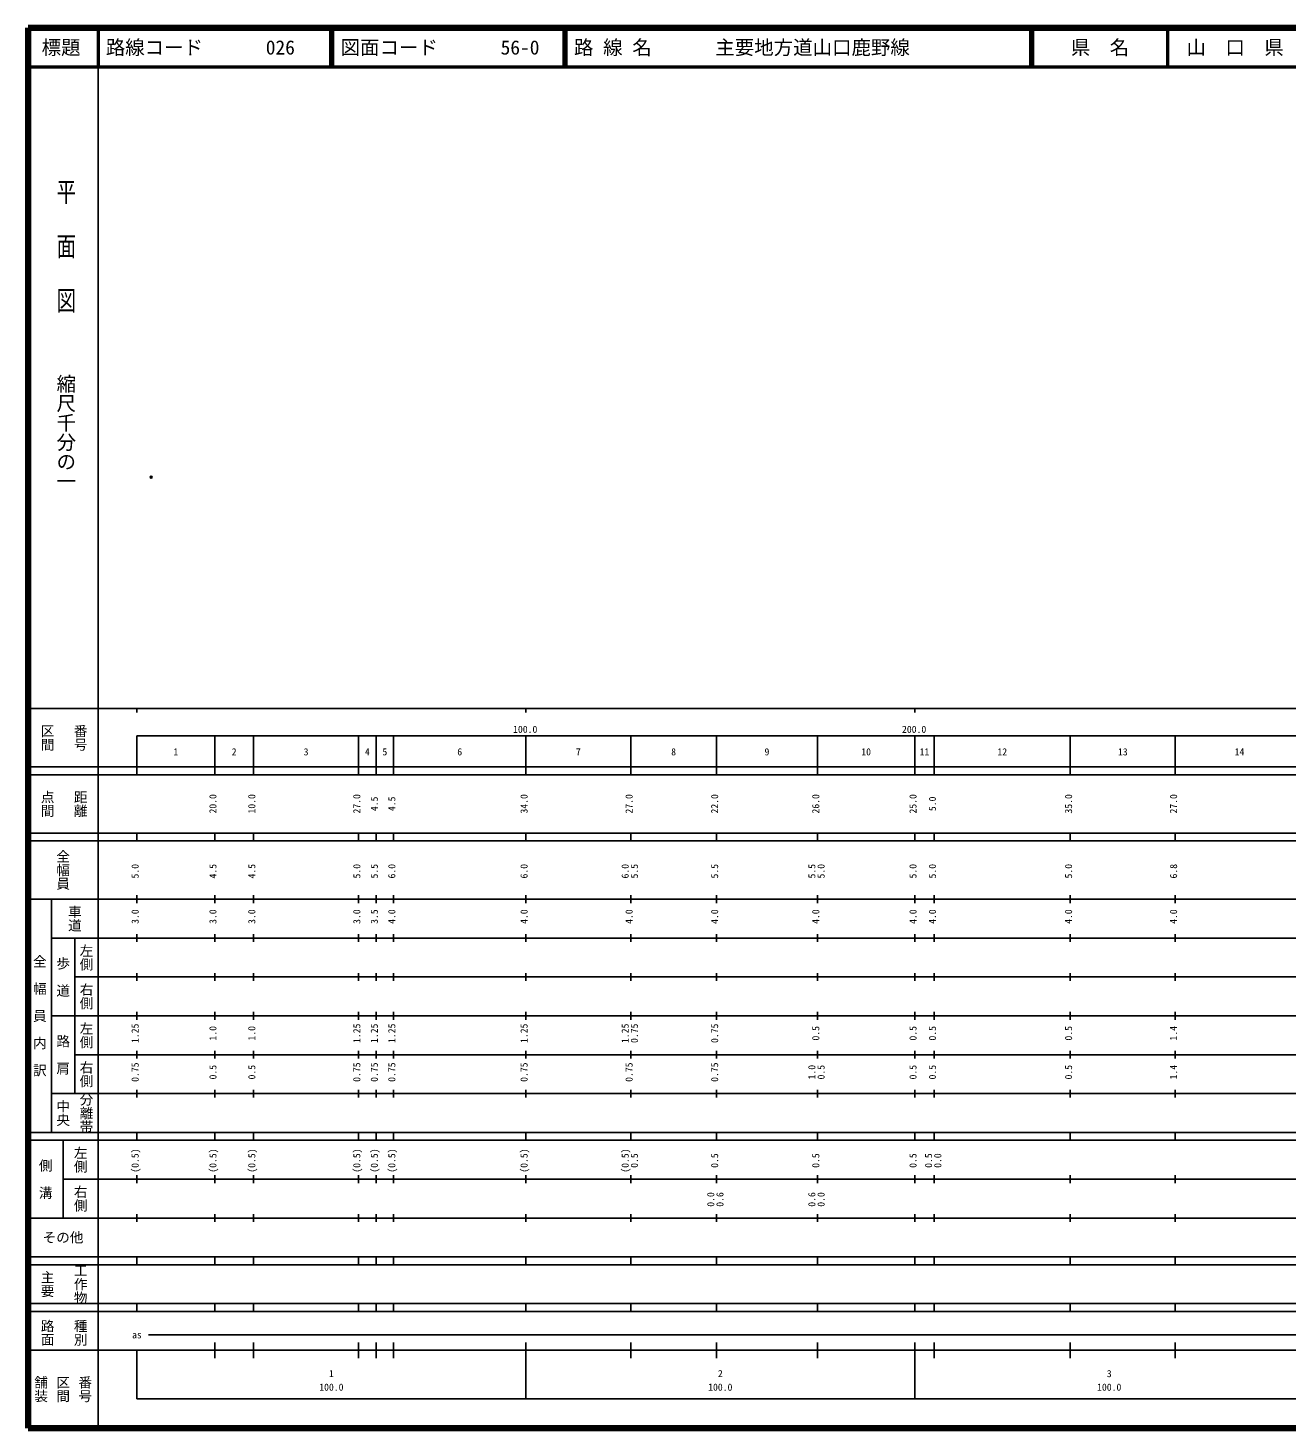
# Model space of a CAD drawing. Units: millimetres on the paper. Extents: x 40 to 680, y 20 to 380.
# Drawn here: x 40 to 363.7, y 20 to 380 of the extents above; entities that cross this region are included whole.
import ezdxf
from ezdxf.enums import TextEntityAlignment as Align

# ---------------------------------------------------------------- set-up
doc = ezdxf.new("R2010")
doc.units = ezdxf.units.MM
doc.header["$PDMODE"] = 32
doc.header["$PDSIZE"] = 0.5
doc.layers.add('M-OTRS', color=6, linetype='Continuous')
doc.layers.add('M-TTL-TXT', color=7, linetype='Continuous')
for name, color, linetype, lineweight in [('M-TTL', 2, 'Continuous', 140), ('M-TTL-BAND', 7, 'Continuous', 25), ('M-TTL-LINE', 7, 'Continuous', 50)]:
    doc.layers.add(name, color=color, linetype=linetype, lineweight=lineweight)
doc.styles.add('@ＭＳ ゴシック', font='')
doc.styles.add('ＭＳ ゴシック', font='')
doc.styles.get('@ＭＳ ゴシック').set_extended_font_data('@MS Gothic')
doc.styles.get('ＭＳ ゴシック').set_extended_font_data('MS Gothic')

msp = doc.modelspace()

# ---------------------------------------------------------------- linework, layer by layer
at = {"layer": 'M-OTRS'}
msp.add_point((71.671, 264.465), dxfattribs=at)
at = {"layer": 'M-TTL'}
for p, q in [((40, 380), (40, 20)), ((680, 380), (40, 380)), ((40, 20), (680, 20))]:
    msp.add_line(p, q, dxfattribs=at)
at = {"layer": 'M-TTL-BAND'}
for p, q in [((58, 370), (58, 20)), ((40, 205), (579, 205)), ((68, 205), (68, 204)), ((168, 205), (168, 204)), ((268, 205), (268, 204)), ((68, 198), (579, 198)), ((68, 198), (68, 188)), ((88, 188), (88, 198)), ((98, 188), (98, 198)), ((125, 188), (125, 198)), ((129.5, 188), (129.5, 198)), ((134, 188), (134, 198)), ((168, 188), (168, 198)), ((195, 188), (195, 198)), ((217, 188), (217, 198)), ((243, 188), (243, 198)), ((268, 188), (268, 198)), ((273, 188), (273, 198)), ((308, 188), (308, 198)), ((335, 188), (335, 198)), ((40, 190), (579, 190)), ((40, 188), (579, 188)), ((40, 173), (579, 173)), ((68, 171), (68, 173)), ((88, 171), (88, 173)), ((98, 171), (98, 173)), ((125, 171), (125, 173)), ((129.5, 171), (129.5, 173)), ((134, 171), (134, 173)), ((168, 171), (168, 173)), ((195, 171), (195, 173)), ((217, 171), (217, 173)), ((243, 171), (243, 173)), ((268, 171), (268, 173)), ((273, 171), (273, 173)), ((308, 171), (308, 173)), ((335, 171), (335, 173)), ((40, 171), (579, 171)), ((40, 156), (579, 156)), ((46, 96), (46, 156)), ((68, 155), (68, 157)), ((88, 155), (88, 157)), ((98, 155), (98, 157)), ((125, 155), (125, 157)), ((129.5, 155), (129.5, 157)), ((134, 155), (134, 157)), ((168, 155), (168, 157)), ((195, 155), (195, 157)), ((217, 155), (217, 157)), ((243, 155), (243, 157)), ((268, 155), (268, 157)), ((273, 155), (273, 157)), ((308, 155), (308, 157)), ((335, 155), (335, 157)), ((46, 146), (579, 146)), ((52, 146), (52, 106)), ((68, 145), (68, 147)), ((88, 145), (88, 147)), ((98, 145), (98, 147)), ((125, 145), (125, 147)), ((129.5, 145), (129.5, 147)), ((134, 145), (134, 147)), ((168, 145), (168, 147)), ((195, 145), (195, 147)), ((217, 145), (217, 147)), ((243, 145), (243, 147)), ((268, 145), (268, 147)), ((273, 145), (273, 147)), ((308, 145), (308, 147)), ((335, 145), (335, 147)), ((68, 135), (68, 137)), ((88, 135), (88, 137)), ((98, 135), (98, 137)), ((125, 135), (125, 137)), ((129.5, 135), (129.5, 137)), ((134, 135), (134, 137)), ((168, 135), (168, 137)), ((195, 135), (195, 137)), ((217, 135), (217, 137)), ((243, 135), (243, 137)), ((268, 135), (268, 137)), ((273, 135), (273, 137)), ((308, 135), (308, 137)), ((335, 135), (335, 137)), ((52, 136), (579, 136)), ((46, 126), (579, 126)), ((68, 125), (68, 127)), ((88, 125), (88, 127)), ((98, 125), (98, 127)), ((125, 125), (125, 127)), ((129.5, 125), (129.5, 127)), ((134, 125), (134, 127)), ((168, 125), (168, 127)), ((195, 125), (195, 127)), ((217, 125), (217, 127)), ((243, 125), (243, 127)), ((268, 125), (268, 127)), ((273, 125), (273, 127)), ((308, 125), (308, 127)), ((335, 125), (335, 127)), ((52, 116), (579, 116)), ((68, 115), (68, 117)), ((88, 115), (88, 117)), ((98, 115), (98, 117)), ((125, 115), (125, 117)), ((129.5, 115), (129.5, 117)), ((134, 115), (134, 117)), ((168, 115), (168, 117)), ((195, 115), (195, 117)), ((217, 115), (217, 117)), ((243, 115), (243, 117)), ((268, 115), (268, 117)), ((273, 115), (273, 117)), ((308, 115), (308, 117)), ((335, 115), (335, 117)), ((46, 106), (579, 106)), ((68, 105), (68, 107)), ((88, 105), (88, 107)), ((98, 105), (98, 107)), ((125, 105), (125, 107)), ((129.5, 105), (129.5, 107)), ((134, 105), (134, 107)), ((168, 105), (168, 107)), ((195, 105), (195, 107)), ((217, 105), (217, 107)), ((243, 105), (243, 107)), ((268, 105), (268, 107)), ((273, 105), (273, 107)), ((308, 105), (308, 107)), ((335, 105), (335, 107)), ((40, 96), (579, 96)), ((40, 94), (579, 94)), ((49, 94), (49, 74)), ((68, 94), (68, 96)), ((88, 94), (88, 96)), ((98, 94), (98, 96)), ((125, 94), (125, 96)), ((129.5, 94), (129.5, 96)), ((134, 94), (134, 96)), ((168, 94), (168, 96)), ((195, 94), (195, 96)), ((217, 94), (217, 96)), ((243, 94), (243, 96)), ((268, 94), (268, 96)), ((273, 94), (273, 96)), ((308, 94), (308, 96)), ((335, 94), (335, 96)), ((49, 84), (579, 84)), ((68, 83), (68, 85)), ((88, 83), (88, 85)), ((98, 83), (98, 85)), ((125, 83), (125, 85)), ((129.5, 83), (129.5, 85)), ((134, 83), (134, 85)), ((168, 83), (168, 85)), ((195, 83), (195, 85)), ((217, 83), (217, 85)), ((243, 83), (243, 85)), ((268, 83), (268, 85)), ((273, 83), (273, 85)), ((308, 83), (308, 85)), ((335, 83), (335, 85)), ((40, 74), (579, 74)), ((68, 73), (68, 75)), ((88, 73), (88, 75)), ((98, 73), (98, 75)), ((125, 73), (125, 75)), ((129.5, 73), (129.5, 75)), ((134, 73), (134, 75)), ((168, 73), (168, 75)), ((195, 73), (195, 75)), ((217, 73), (217, 75)), ((243, 73), (243, 75)), ((268, 73), (268, 75)), ((273, 73), (273, 75)), ((308, 73), (308, 75)), ((335, 73), (335, 75)), ((40, 64), (579, 64)), ((40, 62), (579, 62)), ((68, 62), (68, 64)), ((88, 62), (88, 64)), ((98, 62), (98, 64)), ((125, 62), (125, 64)), ((129.5, 62), (129.5, 64)), ((134, 62), (134, 64)), ((168, 62), (168, 64)), ((195, 62), (195, 64)), ((217, 62), (217, 64)), ((243, 62), (243, 64)), ((268, 62), (268, 64)), ((273, 62), (273, 64)), ((308, 62), (308, 64)), ((335, 62), (335, 64)), ((40, 52), (579, 52)), ((68, 50), (68, 52)), ((88, 50), (88, 52)), ((98, 50), (98, 52)), ((125, 50), (125, 52)), ((129.5, 50), (129.5, 52)), ((134, 50), (134, 52)), ((168, 50), (168, 52)), ((195, 50), (195, 52)), ((217, 50), (217, 52)), ((243, 50), (243, 52)), ((268, 50), (268, 52)), ((273, 50), (273, 52)), ((308, 50), (308, 52)), ((335, 50), (335, 52)), ((40, 50), (579, 50)), ((71, 44), (565, 44)), ((40, 40), (579, 40)), ((68, 40), (68, 27.5)), ((88, 38), (88, 42)), ((98, 38), (98, 42)), ((125, 38), (125, 42)), ((129.5, 38), (129.5, 42)), ((134, 38), (134, 42)), ((168, 27.5), (168, 42)), ((195, 38), (195, 42)), ((217, 38), (217, 42)), ((243, 38), (243, 42)), ((268, 27.5), (268, 42)), ((273, 38), (273, 42)), ((308, 38), (308, 42)), ((335, 38), (335, 42)), ((68, 27.5), (579, 27.5))]:
    msp.add_line(p, q, dxfattribs=at)
at = {"layer": 'M-TTL-LINE'}
for p, q in [((58, 380), (58, 370)), ((117.75, 380), (117.75, 370)), ((118.25, 380), (118.25, 370)), ((177.75, 380), (177.75, 370)), ((178.25, 380), (178.25, 370)), ((297.75, 380), (297.75, 370)), ((298.25, 380), (298.25, 370)), ((333, 380), (333, 370)), ((40, 370), (680, 370))]:
    msp.add_line(p, q, dxfattribs=at)

# ---------------------------------------------------------------- texts
at = {"layer": 'M-TTL-BAND', "style": '@ＭＳ ゴシック', "width": 1.4}
msp.add_text('平  面  図', height=3.666, rotation=270, dxfattribs=at).set_placement((49.777, 306.475), align=Align.MIDDLE_RIGHT)
at = {"layer": 'M-TTL-BAND', "style": '@ＭＳ ゴシック'}
msp.add_text('縮尺千分の一', height=3.666, rotation=270, dxfattribs=at).set_placement((49.777, 261.03), align=Align.MIDDLE_RIGHT)
for s, p in [('区間', (45, 197.5)), ('番号', (53.5, 197.5)), ('点間', (45, 180.5)), ('距離', (53.5, 180.5)), ('全幅員', (49, 163.5)), ('車道', (52, 151)), ('左側', (55, 141)), ('全\u3000幅\u3000員\u3000内\u3000訳', (43, 126)), ('歩\u3000道', (49, 136)), ('右側', (55, 131)), ('左側', (55, 121)), ('路\u3000肩', (49, 116)), ('右側', (55, 111)), ('分離帯', (55, 101)), ('中央', (49, 101)), ('左側', (53.5, 89)), ('側\u3000溝', (44.5, 84)), ('右側', (53.5, 79)), ('工作物', (53.5, 57)), ('主要', (45, 57)), ('路面', (45, 44.5)), ('種別', (53.5, 44.5)), ('舗装', (43.333, 30)), ('区間', (49, 30)), ('番号', (54.667, 30))]:
    msp.add_text(s, height=2.566, rotation=270, dxfattribs=at).set_placement(p, align=Align.MIDDLE_CENTER)
at = {"layer": 'M-TTL-BAND', "style": 'ＭＳ ゴシック'}
for s, p in [('100.0', (167.844, 198.195)), ('200.0', (267.844, 198.195)), ('1', (78, 192.405)), ('2', (93, 192.405)), ('3', (111.5, 192.405)), ('4', (127.25, 192.405)), ('5', (131.75, 192.405)), ('6', (151, 192.405)), ('7', (181.5, 192.405)), ('8', (206, 192.405)), ('9', (230, 192.405)), ('10', (255.5, 192.405)), ('11', (270.5, 192.405)), ('12', (290.5, 192.405)), ('13', (321.5, 192.405)), ('14', (351.5, 192.405)), ('as', (68, 42.5)), ('1', (118, 32.523)), ('2', (218, 32.523)), ('3', (318, 32.523)), ('100.0', (118, 29.033)), ('100.0', (218, 29.033)), ('100.0', (318, 29.033))]:
    msp.add_text(s, height=1.833, dxfattribs=at).set_placement(p, align=Align.BOTTOM_CENTER)
for s, p in [('20.0', (89, 180.5)), ('10.0', (99, 180.5)), ('27.0', (126, 180.5)), ('4.5', (130.5, 180.5)), ('4.5', (135, 180.5)), ('34.0', (169, 180.5)), ('27.0', (196, 180.5)), ('22.0', (218, 180.5)), ('26.0', (244, 180.5)), ('25.0', (269, 180.5)), ('5.0', (274, 180.5)), ('35.0', (309, 180.5)), ('27.0', (336, 180.5)), ('5.0', (69, 163.174)), ('4.5', (89, 163.174)), ('4.5', (99, 163.174)), ('5.0', (126, 163.174)), ('5.5', (130.5, 163.174)), ('6.0', (135, 163.174)), ('6.0', (169, 163.174)), ('6.0', (195, 163.174)), ('5.5', (197.37, 163.174)), ('5.5', (218, 163.174)), ('5.5', (243, 163.174)), ('5.0', (245.37, 163.174)), ('5.0', (269, 163.174)), ('5.0', (274, 163.174)), ('5.0', (309, 163.174)), ('6.8', (336, 163.174)), ('3.0', (69, 151.5)), ('3.0', (89, 151.5)), ('3.0', (99, 151.5)), ('3.0', (126, 151.5)), ('3.5', (130.5, 151.5)), ('4.0', (135, 151.5)), ('4.0', (169, 151.5)), ('4.0', (196, 151.5)), ('4.0', (218, 151.5)), ('4.0', (244, 151.5)), ('4.0', (269, 151.5)), ('4.0', (274, 151.5)), ('4.0', (309, 151.5)), ('4.0', (336, 151.5)), ('1.25', (69, 121.5)), ('1.0', (89, 121.5)), ('1.0', (99, 121.5)), ('1.25', (126, 121.5)), ('1.25', (130.5, 121.5)), ('1.25', (135, 121.5)), ('1.25', (169, 121.5)), ('1.25', (195, 121.5)), ('0.75', (197.37, 121.5)), ('0.75', (218, 121.5)), ('0.5', (244, 121.5)), ('0.5', (269, 121.5)), ('0.5', (274, 121.5)), ('0.5', (309, 121.5)), ('1.4', (336, 121.5)), ('0.75', (69, 111.5)), ('0.5', (89, 111.5)), ('0.5', (99, 111.5)), ('0.75', (126, 111.5)), ('0.75', (130.5, 111.5)), ('0.75', (135, 111.5)), ('0.75', (169, 111.5)), ('0.75', (196, 111.5)), ('0.75', (218, 111.5)), ('1.0', (243, 111.5)), ('0.5', (245.37, 111.5)), ('0.5', (269, 111.5)), ('0.5', (274, 111.5)), ('0.5', (309, 111.5)), ('1.4', (336, 111.5)), ('(0.5)', (69, 88.764)), ('(0.5)', (89, 88.764)), ('(0.5)', (99, 88.764)), ('(0.5)', (126, 88.764)), ('(0.5)', (130.5, 88.764)), ('(0.5)', (135, 88.764)), ('(0.5)', (169, 88.764)), ('(0.5)', (195, 88.764)), ('0.5', (197.37, 88.764)), ('0.5', (218, 88.764)), ('0.5', (244, 88.764)), ('0.5', (269, 88.764)), ('0.5', (273, 88.764)), ('0.0', (275.37, 88.764)), ('0.0', (217, 78.764)), ('0.6', (219.37, 78.764)), ('0.6', (243, 78.764)), ('0.0', (245.37, 78.764))]:
    msp.add_text(s, height=1.833, rotation=90, dxfattribs=at).set_placement(p, align=Align.BOTTOM_CENTER)
msp.add_text('その他', height=2.566, dxfattribs=at).set_placement((49, 69), align=Align.MIDDLE_CENTER)
at = {"layer": 'M-TTL-TXT', "style": 'ＭＳ ゴシック'}
for s, p in [('標題', (48.5, 375)), ('県\u3000名', (315.625, 375)), ('山\u3000口\u3000県', (350.375, 375))]:
    msp.add_text(s, height=3.666, dxfattribs=at).set_placement(p, align=Align.MIDDLE_CENTER)
for s, p in [('路線コード', (60, 375)), ('026', (101.142, 375)), ('図面コード', (120.38, 375)), ('56-0', (161.521, 375)), ('路 線 名', (180.38, 375)), ('主要地方道山口鹿野線', (216.734, 375))]:
    msp.add_text(s, height=3.666, dxfattribs=at).set_placement(p, align=Align.MIDDLE_LEFT)

doc.saveas('drawing.dxf')
